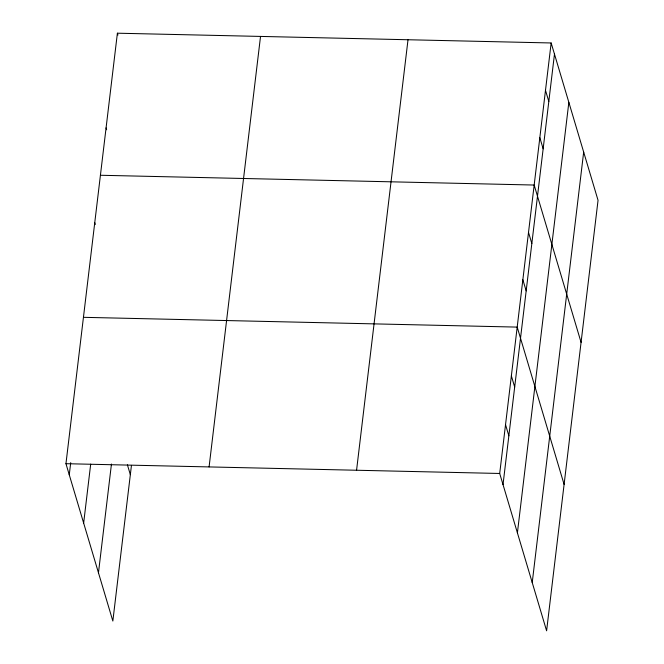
<?xml version="1.0" encoding="UTF-8"?>
<svg xmlns="http://www.w3.org/2000/svg" width="664" height="664" viewBox="0 0 664 664"><rect width="100%" height="100%" fill="white"/><g stroke="black" fill="none" stroke-linecap="round" stroke-linejoin="round"><path stroke-width="1" d="M131.447 465.389L112.847 621.031L65.952 463.696L117.395 33.2L551.153 42.969L598.048 200.304L546.605 630.8L499.701 473.474L551.153 42.969M69.263 474.835L70.724 462.634M83.647 523.074L90.694 464.119M98.471 572.783L111.461 464.02M209.085 466.925L260.529 36.429M356.568 470.245L408.011 39.749M503.021 484.604L554.473 54.108M517.405 532.852L568.849 102.347M532.229 582.552L583.673 152.056M100.413 175.263L534.171 185.04L581.075 342.367M83.44 317.326L517.198 327.103L564.101 484.429M65.952 463.696L499.701 473.474M545.493 90.329L548.813 101.459M539.832 137.68L543.152 148.819M528.511 232.392L531.831 243.522M522.859 279.743L526.178 290.882M511.363 375.89L514.683 387.021M505.536 424.678L508.856 435.816M117.395 33.2L117.943 35.059M106.074 127.911L106.63 129.762M94.753 222.623L95.309 224.473M127.405 464.808L130.343 474.66"/></g></svg>
